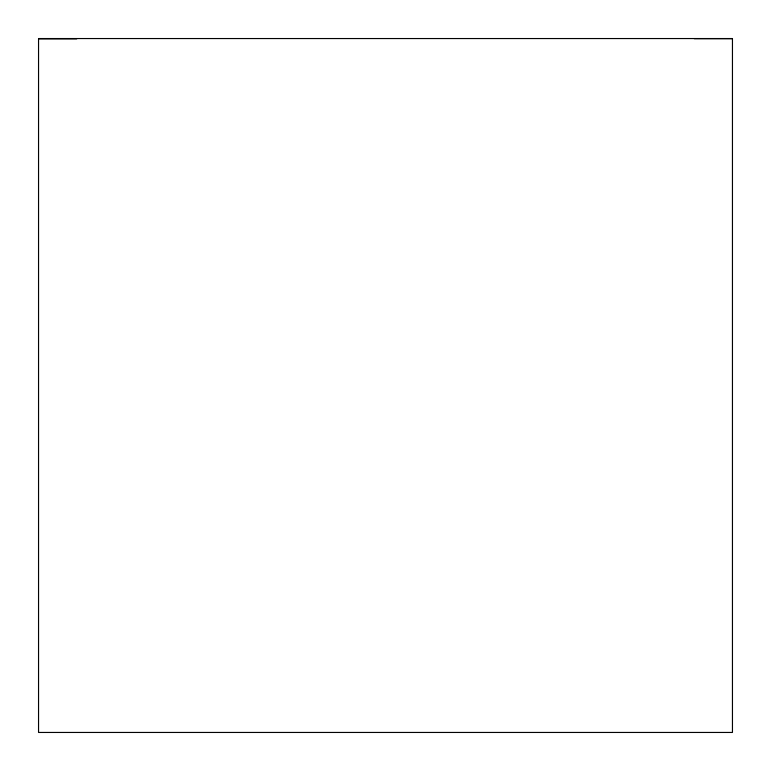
<?xml version="1.0" encoding="UTF-8"?>
<svg xmlns="http://www.w3.org/2000/svg" width="771" height="771" viewBox="0 0 771 771"><rect width="100%" height="100%" fill="white"/><g stroke="black" fill="none" stroke-linecap="round" stroke-linejoin="round"><path stroke-width="1.16" d="M694.237 38.675L732.402 38.675M38.55 38.868L76.715 38.868M732.45 38.55L38.55 38.55L38.55 732.45L732.45 732.45L732.45 38.55"/></g></svg>
